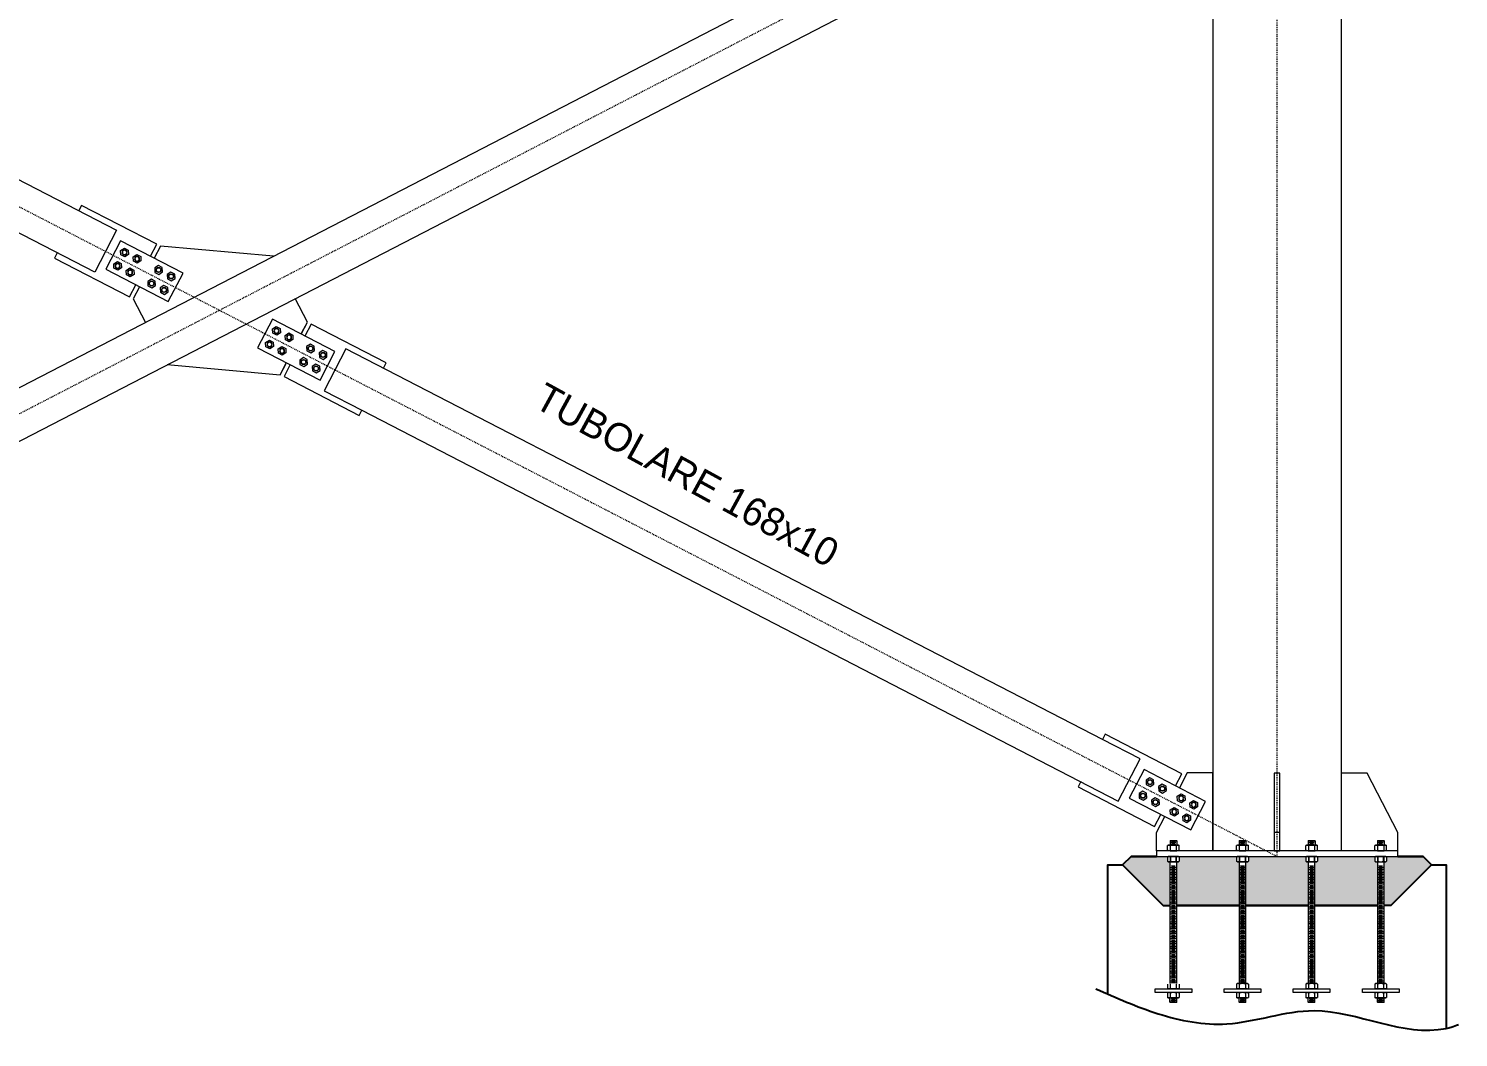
# Model space of a CAD drawing. Header units: millimetres. Extents: x -6949 to 549764, y -83146 to 127128.
# Drawn here: x 281298 to 286372, y 112181 to 115761 of the extents above; entities that cross this region are included whole.
import ezdxf

# ---------------------------------------------------------------- set-up
doc = ezdxf.new("R2010")
doc.units = ezdxf.units.MM
doc.linetypes.add('Tratto', pattern=[6.35, 3.175, -3.175])
for name, color, linetype, lineweight in [('bulloni', 5, 'Continuous', 9), ('piastra', 6, 'Continuous', 18), ('S-BEAM', 5, 'Continuous', 18), ('S-COLS', 7, 'Continuous', 18), ('S-FSTN', 7, 'Continuous', 18), ('S20', 7, 'Continuous', 25), ('tratteggio', 253, 'Tratto', 15)]:
    doc.layers.add(name, color=color, linetype=linetype, lineweight=lineweight)
doc.layers.add('quote', color=7, linetype='Continuous', lineweight=5, true_color=0x383838)
doc.styles.get("Standard").update_dxf_attribs({"font": ''})
doc.styles.get('Standard').set_extended_font_data('Bahnschrift Light')

# ---------------------------------------------------------------- blocks, each defined once
blk = doc.blocks.new('*U1854')
at = {"layer": 'bulloni'}
blk.add_lwpolyline([(-15.6, 0), (-7.8, -13.5), (7.8, -13.5), (15.6, 0), (7.8, 13.5), (-7.8, 13.5)], close=True, dxfattribs=at)
for radius in [9, 7.88]:
    blk.add_circle((0, 0), radius, dxfattribs=at)
blk = doc.blocks.new('*U1855')
at = {"color": 0, "linetype": 'ByBlock', "lineweight": -2, "transparency": 16777216}
for p in [(0, 0), (50, 0), (0, -54), (50, -54)]:
    blk.add_blockref('*U1854', p, dxfattribs=at)
blk = doc.blocks.new('*U1856')
at = {"layer": 'bulloni'}
blk.add_lwpolyline([(-15.6, 0), (-7.8, -13.5), (7.8, -13.5), (15.6, 0), (7.8, 13.5), (-7.8, 13.5)], close=True, dxfattribs=at)
for radius in [9, 7.88]:
    blk.add_circle((0, 0), radius, dxfattribs=at)
blk = doc.blocks.new('*U1857')
at = {"color": 0, "linetype": 'ByBlock', "lineweight": -2, "transparency": 16777216}
for p in [(0, 0), (50, 0), (0, -54), (50, -54)]:
    blk.add_blockref('*U1856', p, dxfattribs=at)
blk = doc.blocks.new('*U1864')
at = {"layer": 'bulloni'}
blk.add_lwpolyline([(-15.6, 0), (-7.8, -13.5), (7.8, -13.5), (15.6, 0), (7.8, 13.5), (-7.8, 13.5)], close=True, dxfattribs=at)
for radius in [9, 7.88]:
    blk.add_circle((0, 0), radius, dxfattribs=at)
blk = doc.blocks.new('*U1865')
at = {"color": 0, "linetype": 'ByBlock', "lineweight": -2, "transparency": 16777216}
for p in [(0, 0), (50, 0), (0, -54), (50, -54)]:
    blk.add_blockref('*U1864', p, dxfattribs=at)
blk = doc.blocks.new('*U1862')
at = {"layer": 'bulloni'}
blk.add_lwpolyline([(-15.6, 0), (-7.8, -13.5), (7.8, -13.5), (15.6, 0), (7.8, 13.5), (-7.8, 13.5)], close=True, dxfattribs=at)
for radius in [9, 7.88]:
    blk.add_circle((0, 0), radius, dxfattribs=at)
blk = doc.blocks.new('*U1863')
at = {"color": 0, "linetype": 'ByBlock', "lineweight": -2, "transparency": 16777216}
for p in [(0, 0), (50, 0), (0, -54), (50, -54)]:
    blk.add_blockref('*U1862', p, dxfattribs=at)
blk = doc.blocks.new('*U1866')
at = {"layer": 'bulloni'}
blk.add_lwpolyline([(-15.6, 0), (-7.8, -13.5), (7.8, -13.5), (15.6, 0), (7.8, 13.5), (-7.8, 13.5)], close=True, dxfattribs=at)
for radius in [9, 7.88]:
    blk.add_circle((0, 0), radius, dxfattribs=at)
blk = doc.blocks.new('*U1867')
at = {"color": 0, "linetype": 'ByBlock', "lineweight": -2, "transparency": 16777216}
for p in [(0, 0), (50, 0), (0, -54), (50, -54)]:
    blk.add_blockref('*U1866', p, dxfattribs=at)
blk = doc.blocks.new('*U1868')
at = {"layer": 'bulloni'}
blk.add_lwpolyline([(-15.6, 0), (-7.8, -13.5), (7.8, -13.5), (15.6, 0), (7.8, 13.5), (-7.8, 13.5)], close=True, dxfattribs=at)
for radius in [9, 7.88]:
    blk.add_circle((0, 0), radius, dxfattribs=at)
blk = doc.blocks.new('*U1869')
at = {"color": 0, "linetype": 'ByBlock', "lineweight": -2, "transparency": 16777216}
for p in [(0, 0), (50, 0), (0, -54), (50, -54)]:
    blk.add_blockref('*U1868', p, dxfattribs=at)
blk = doc.blocks.new('*U2079')
at = {"layer": 'bulloni'}
for p, q in [((-8.7, -0.3), (8.7, 0.7)), ((-6.7, 6.9), (6.7, 6.2)), ((-6.7, 3.2), (6.7, 3.9)), ((-8.7, -6.9), (8.7, -6)), ((-6.7, -3.5), (6.7, -2.8))]:
    blk.add_line(p, q, dxfattribs=at)
blk = doc.blocks.new('*U2080')
at = {"color": 0, "linetype": 'ByBlock', "lineweight": -2, "transparency": 16777216}
for p in [(0, 402.5), (0, 385), (0, 367.5), (0, 350), (0, 332.5), (0, 315), (0, 297.5), (0, 280), (0, 262.5), (0, 245), (0, 227.5), (0, 210), (0, 192.5), (0, 175), (0, 157.5), (0, 140), (0, 122.5), (0, 105), (0, 87.5), (0, 70), (0, 52.5), (0, 35), (0, 17.5), (0, 0)]:
    blk.add_blockref('*U2079', p, dxfattribs=at)
blk = doc.blocks.new('*U2083')
at = {"layer": 'bulloni'}
for p, q in [((-8.7, -0.3), (8.7, 0.7)), ((-6.7, 6.9), (6.7, 6.2)), ((-6.7, 3.2), (6.7, 3.9)), ((-8.7, -6.9), (8.7, -6)), ((-6.7, -3.5), (6.7, -2.8))]:
    blk.add_line(p, q, dxfattribs=at)
blk = doc.blocks.new('*U2084')
at = {"color": 0, "linetype": 'ByBlock', "lineweight": -2, "transparency": 16777216}
for p in [(0, 402.5), (0, 385), (0, 367.5), (0, 350), (0, 332.5), (0, 315), (0, 297.5), (0, 280), (0, 262.5), (0, 245), (0, 227.5), (0, 210), (0, 192.5), (0, 175), (0, 157.5), (0, 140), (0, 122.5), (0, 105), (0, 87.5), (0, 70), (0, 52.5), (0, 35), (0, 17.5), (0, 0)]:
    blk.add_blockref('*U2083', p, dxfattribs=at)
blk = doc.blocks.new('*U2085')
at = {"layer": 'bulloni'}
for p, q in [((-8.7, -0.3), (8.7, 0.7)), ((-6.7, 6.9), (6.7, 6.2)), ((-6.7, 3.2), (6.7, 3.9)), ((-8.7, -6.9), (8.7, -6)), ((-6.7, -3.5), (6.7, -2.8))]:
    blk.add_line(p, q, dxfattribs=at)
blk = doc.blocks.new('*U2086')
at = {"color": 0, "linetype": 'ByBlock', "lineweight": -2, "transparency": 16777216}
for p in [(0, 402.5), (0, 385), (0, 367.5), (0, 350), (0, 332.5), (0, 315), (0, 297.5), (0, 280), (0, 262.5), (0, 245), (0, 227.5), (0, 210), (0, 192.5), (0, 175), (0, 157.5), (0, 140), (0, 122.5), (0, 105), (0, 87.5), (0, 70), (0, 52.5), (0, 35), (0, 17.5), (0, 0)]:
    blk.add_blockref('*U2085', p, dxfattribs=at)
blk = doc.blocks.new('*U2081')
at = {"layer": 'bulloni'}
for p, q in [((-8.7, -0.3), (8.7, 0.7)), ((-6.7, 6.9), (6.7, 6.2)), ((-6.7, 3.2), (6.7, 3.9)), ((-8.7, -6.9), (8.7, -6)), ((-6.7, -3.5), (6.7, -2.8))]:
    blk.add_line(p, q, dxfattribs=at)
blk = doc.blocks.new('*U2082')
at = {"color": 0, "linetype": 'ByBlock', "lineweight": -2, "transparency": 16777216}
for p in [(0, 402.5), (0, 385), (0, 367.5), (0, 350), (0, 332.5), (0, 315), (0, 297.5), (0, 280), (0, 262.5), (0, 245), (0, 227.5), (0, 210), (0, 192.5), (0, 175), (0, 157.5), (0, 140), (0, 122.5), (0, 105), (0, 87.5), (0, 70), (0, 52.5), (0, 35), (0, 17.5), (0, 0)]:
    blk.add_blockref('*U2081', p, dxfattribs=at)

msp = doc.modelspace()

# ---------------------------------------------------------------- hatches: boundary and pattern name
at = {"lineweight": 9, "true_color": 0x939598}
h = msp.add_hatch(dxfattribs=at)
h.set_pattern_fill('AR-SAND', color=252, scale=0.3, angle=48)
h.set_pattern_definition([(85.5, (268799.314, 167410.043), (-11.2323364, 9.4677248), [0, -11.5824, 0, -12.954, 0, -12.3825]), (55.5, (268799.314, 167410.043), (-6.957452, 24.4113155), [0, -6.2484, 0, -10.4394, 0, -4.0005]), (15.5, (268793.043, 167403.078), (15.846275, 17.6635065), [0, -3.81, 0, -13.716, 0, -17.907]), (5.5, (268793.043, 167403.078), (10.3575066, 21.498056), [0, -1.905, 0, -8.9916, 0, -10.287])])
h.paths.add_polyline_path([(285728.4, 112823.3), (285648.4, 112823.3), (285648.4, 112673.3), (285728.4, 112673.3)], flags=17)
h.paths.add_polyline_path([(285808.4, 112823.3), (285728.4, 112823.3), (285728.4, 112673.3), (285808.4, 112673.3)], flags=17)
h.paths.add_polyline_path([(285728.4, 112673.3), (285648.4, 112673.3), (285648.4, 112823.3), (285628.2, 112823.3), (285628.2, 112649.3), (285728.4, 112649.3)])
h.paths.add_polyline_path([(285828.4, 112823.3), (285808.4, 112823.3), (285808.4, 112673.3), (285728.4, 112673.3), (285728.4, 112649.3), (285828.4, 112649.3)])
edge = h.paths.add_edge_path()
edge.add_line((285839, 112804.3), (285832.8, 112804.3))
edge.add_line((285832.8, 112804.3), (285830.8, 112805.6))
edge.add_arc((285835.4, 112813.2), 8.9, 234.2621, 238.4658, ccw=False)
edge.add_line((285830.2, 112806), (285830.2, 112821.7))
edge.add_arc((285835.4, 112814.4), 8.9, 121.5342, 125.7379, ccw=False)
edge.add_line((285830.8, 112822), (285832.8, 112823.3))
edge.add_line((285832.8, 112823.3), (285828.4, 112823.3))
edge.add_line((285828.4, 112823.3), (285828.4, 112649.3))
edge.add_line((285828.4, 112649.3), (285839, 112649.3))
edge.add_line((285839, 112649.3), (285839, 112804.3))
edge = h.paths.add_edge_path()
edge.add_line((285888, 112823.3), (285869.3, 112823.3))
edge.add_line((285869.3, 112823.3), (285871.3, 112822))
edge.add_arc((285866.6, 112814.4), 8.9, 54.2621, 58.4658, ccw=False)
edge.add_line((285871.8, 112821.7), (285871.8, 112806))
edge.add_arc((285866.6, 112813.2), 8.9, 301.5342, 305.7379, ccw=False)
edge.add_line((285871.3, 112805.6), (285869.3, 112804.3))
edge.add_line((285869.3, 112804.3), (285863, 112804.3))
edge.add_line((285863, 112804.3), (285863, 112649.3))
edge.add_line((285863, 112649.3), (285888, 112649.3))
edge.add_line((285888, 112649.3), (285888, 112823.3))
edge = h.paths.add_edge_path()
edge.add_line((285902.9, 112649.3), (286006.7, 112649.3))
edge.add_line((286006.7, 112649.3), (286033.5, 112649.3))
edge.add_line((286033.5, 112649.3), (286060.3, 112649.3))
edge.add_line((286060.3, 112649.3), (286084.3, 112649.3))
edge.add_line((286084.3, 112649.3), (286084.3, 112804.3))
edge.add_line((286084.3, 112804.3), (286078.1, 112804.3))
edge.add_line((286078.1, 112804.3), (286076.1, 112805.6))
edge.add_arc((286080.7, 112813.2), 8.9, 234.2621, 238.4658, ccw=False)
edge.add_line((286075.5, 112806), (286075.5, 112821.7))
edge.add_arc((286080.7, 112814.4), 8.9, 121.5342, 125.7379, ccw=False)
edge.add_line((286076.1, 112822), (286078.1, 112823.3))
edge.add_line((286078.1, 112823.3), (285888, 112823.3))
edge.add_line((285888, 112823.3), (285888, 112649.3))
edge.add_line((285888, 112649.3), (285902.9, 112649.3))
edge = h.paths.add_edge_path()
edge.add_line((286204.7, 112721.3), (286276.4, 112793.3))
edge.add_line((286276.4, 112793.3), (286246.4, 112823.3))
edge.add_line((286246.4, 112823.3), (286114.6, 112823.3))
edge.add_line((286114.6, 112823.3), (286116.6, 112822))
edge.add_arc((286111.9, 112814.4), 8.9, 54.2621, 58.4658, ccw=False)
edge.add_line((286117.1, 112821.7), (286117.1, 112806))
edge.add_arc((286111.9, 112813.2), 8.9, 301.5342, 305.7379, ccw=False)
edge.add_line((286116.6, 112805.6), (286114.6, 112804.3))
edge.add_line((286114.6, 112804.3), (286108.3, 112804.3))
edge.add_line((286108.3, 112804.3), (286108.3, 112648.6))
edge.add_line((286108.3, 112648.6), (286132.3, 112648.6))
edge.add_line((286132.3, 112648.6), (286204.7, 112721.3))
edge = h.paths.add_edge_path()
edge.add_line((285593.7, 112804.3), (285587.5, 112804.3))
edge.add_line((285587.5, 112804.3), (285585.5, 112805.6))
edge.add_arc((285590.1, 112813.2), 8.9, 234.2621, 238.4658, ccw=False)
edge.add_line((285584.9, 112806), (285584.9, 112821.7))
edge.add_arc((285590.1, 112814.4), 8.9, 121.5342, 125.7379, ccw=False)
edge.add_line((285585.5, 112822), (285587.5, 112823.3))
edge.add_line((285587.5, 112823.3), (285566.3, 112823.3))
edge.add_line((285566.3, 112823.3), (285566.3, 112649.3))
edge.add_line((285566.3, 112649.3), (285593.7, 112649.3))
edge.add_line((285593.7, 112649.3), (285593.7, 112804.3))
edge = h.paths.add_edge_path()
edge.add_line((285628.2, 112823.3), (285624, 112823.3))
edge.add_line((285624, 112823.3), (285626, 112822))
edge.add_arc((285621.3, 112814.4), 8.9, 54.2621, 58.4658, ccw=False)
edge.add_line((285626.5, 112821.7), (285626.5, 112806))
edge.add_arc((285621.3, 112813.2), 8.9, 301.5342, 305.7379, ccw=False)
edge.add_line((285626, 112805.6), (285624, 112804.3))
edge.add_line((285624, 112804.3), (285617.7, 112804.3))
edge.add_line((285617.7, 112804.3), (285617.7, 112649.3))
edge.add_line((285617.7, 112649.3), (285628.2, 112649.3))
edge.add_line((285628.2, 112649.3), (285628.2, 112823.3))
edge = h.paths.add_edge_path()
edge.add_line((285396.4, 112649.3), (285450.2, 112649.3))
edge.add_line((285450.2, 112649.3), (285473.4, 112649.3))
edge.add_line((285473.4, 112649.3), (285550.4, 112649.3))
edge.add_line((285550.4, 112649.3), (285566.3, 112649.3))
edge.add_line((285566.3, 112649.3), (285566.3, 112823.3))
edge.add_line((285566.3, 112823.3), (285378.7, 112823.3))
edge.add_line((285378.7, 112823.3), (285380.7, 112822))
edge.add_arc((285376, 112814.4), 8.9, 54.2621, 58.4658, ccw=False)
edge.add_line((285381.2, 112821.7), (285381.2, 112806))
edge.add_arc((285376, 112813.2), 8.9, 301.5342, 305.7379, ccw=False)
edge.add_line((285380.7, 112805.6), (285378.7, 112804.3))
edge.add_line((285378.7, 112804.3), (285372.4, 112804.3))
edge.add_line((285372.4, 112804.3), (285372.4, 112649.3))
edge.add_line((285372.4, 112649.3), (285396.4, 112649.3))
edge = h.paths.add_edge_path()
edge.add_line((285348.4, 112804.3), (285342.2, 112804.3))
edge.add_line((285342.2, 112804.3), (285340.2, 112805.6))
edge.add_arc((285344.8, 112813.2), 8.9, 234.2621, 238.4658, ccw=False)
edge.add_line((285339.6, 112806), (285339.6, 112821.7))
edge.add_arc((285344.8, 112814.4), 8.9, 121.5342, 125.7379, ccw=False)
edge.add_line((285340.2, 112822), (285342.2, 112823.3))
edge.add_line((285342.2, 112823.3), (285210.4, 112823.3))
edge.add_line((285210.4, 112823.3), (285180.4, 112793.3))
edge.add_line((285180.4, 112793.3), (285215.5, 112758.1))
edge.add_line((285215.5, 112758.1), (285324.4, 112648.6))
edge.add_line((285324.4, 112648.6), (285348.4, 112648.6))
edge.add_line((285348.4, 112648.6), (285348.4, 112804.3))

# ---------------------------------------------------------------- linework, layer by layer
for points in [[(285128.4, 112334.8), (285128.4, 112793.3), (285180.4, 112793.3)], [(286276.4, 112793.3), (286328.4, 112793.3), (286328.4, 112213.1)]]:
    msp.add_lwpolyline(points)
msp.add_open_spline([(285085.8, 112353.8), (285157.9, 112321.5), (285305.1, 112255.6), (285573.7, 112203.5), (285910.8, 112337.9), (286180.7, 112177.3), (286349.3, 112217.9), (286363.5, 112223.3), (286371.9, 112226.5)], degree=3, knots=[0, 0, 0, 0, 237.443309, 484.503629, 797.277254, 1270.197134, 1288.688465, 1315.780769, 1315.780769, 1315.780769, 1315.780769])
at = {"layer": 'bulloni'}
for p, q in [((285342.2, 112863.3), (285339.7, 112861.7)), ((285339.7, 112846), (285339.7, 112861.7)), ((285342.2, 112863.3), (285378.7, 112863.3)), ((285348.5, 112878.7), (285349.8, 112880)), ((285348.5, 112878.7), (285348.5, 112863.3)), ((285348.5, 112878.7), (285372.5, 112878.7)), ((285349.8, 112880), (285371.1, 112880)), ((285350.1, 112846), (285350.1, 112861.7)), ((285369.1, 112872.6), (285351.8, 112871.6)), ((285369.1, 112865.9), (285351.8, 112864.9)), ((285367.1, 112875.8), (285353.8, 112875)), ((285367.1, 112869.1), (285353.8, 112868.4)), ((285370.9, 112861.7), (285370.9, 112846)), ((285371.1, 112880), (285372.5, 112878.7)), ((285372.5, 112878.7), (285372.5, 112863.3)), ((285378.7, 112863.3), (285381.2, 112861.7)), ((285381.2, 112846), (285381.2, 112861.7)), ((285587.5, 112863.3), (285585, 112861.7)), ((285585, 112846), (285585, 112861.7)), ((285587.5, 112863.3), (285624, 112863.3)), ((285593.8, 112878.7), (285595.1, 112880)), ((285593.8, 112878.7), (285593.8, 112863.3)), ((285593.8, 112878.7), (285617.8, 112878.7)), ((285595.1, 112880), (285616.4, 112880)), ((285595.4, 112846), (285595.4, 112861.7)), ((285614.4, 112872.6), (285597.1, 112871.6)), ((285614.4, 112865.9), (285597.1, 112864.9)), ((285612.4, 112875.8), (285599.1, 112875)), ((285612.4, 112869.1), (285599.1, 112868.4)), ((285616.2, 112861.7), (285616.2, 112846)), ((285616.4, 112880), (285617.8, 112878.7)), ((285617.8, 112878.7), (285617.8, 112863.3)), ((285624, 112863.3), (285626.5, 112861.7)), ((285626.5, 112846), (285626.5, 112861.7)), ((285832.8, 112863.3), (285830.3, 112861.7)), ((285830.3, 112846), (285830.3, 112861.7)), ((285832.8, 112863.3), (285869.3, 112863.3)), ((285839.1, 112878.7), (285840.4, 112880)), ((285839.1, 112878.7), (285839.1, 112863.3)), ((285839.1, 112878.7), (285863.1, 112878.7)), ((285840.4, 112880), (285861.7, 112880)), ((285840.7, 112846), (285840.7, 112861.7)), ((285859.7, 112872.6), (285842.4, 112871.6)), ((285859.7, 112865.9), (285842.4, 112864.9)), ((285857.7, 112875.8), (285844.4, 112875)), ((285857.7, 112869.1), (285844.4, 112868.4)), ((285861.5, 112861.7), (285861.5, 112846)), ((285861.7, 112880), (285863.1, 112878.7)), ((285863.1, 112878.7), (285863.1, 112863.3)), ((285869.3, 112863.3), (285871.8, 112861.7)), ((285871.8, 112846), (285871.8, 112861.7)), ((286078.1, 112863.3), (286075.6, 112861.7)), ((286075.6, 112846), (286075.6, 112861.7)), ((286078.1, 112863.3), (286114.6, 112863.3)), ((286084.4, 112878.7), (286085.7, 112880)), ((286084.4, 112878.7), (286084.4, 112863.3)), ((286084.4, 112878.7), (286108.4, 112878.7)), ((286085.7, 112880), (286107, 112880)), ((286086, 112846), (286086, 112861.7)), ((286105, 112872.6), (286087.7, 112871.6)), ((286105, 112865.9), (286087.7, 112864.9)), ((286103, 112875.8), (286089.7, 112875)), ((286103, 112869.1), (286089.7, 112868.4)), ((286106.8, 112861.7), (286106.8, 112846)), ((286107, 112880), (286108.4, 112878.7)), ((286108.4, 112878.7), (286108.4, 112863.3)), ((286114.6, 112863.3), (286117.1, 112861.7)), ((286117.1, 112846), (286117.1, 112861.7)), ((285342.2, 112823.3), (285339.6, 112821.7)), ((285339.6, 112821.7), (285339.6, 112806)), ((285342.2, 112804.3), (285339.6, 112806)), ((285342.2, 112844.3), (285339.7, 112846)), ((285342.2, 112823.3), (285339.7, 112821.7)), ((285339.7, 112821.7), (285339.7, 112806)), ((285342.2, 112804.3), (285339.7, 112806)), ((285342.2, 112844.3), (285378.7, 112844.3)), ((285378.7, 112823.3), (285342.2, 112823.3)), ((285342.2, 112823.3), (285378.7, 112823.3)), ((285378.7, 112804.3), (285342.2, 112804.3)), ((285342.2, 112804.3), (285378.7, 112804.3)), ((285348.4, 112804.3), (285348.4, 112372)), ((285348.5, 112843.3), (285372.5, 112843.3)), ((285350, 112821.7), (285350, 112806)), ((285350.1, 112806), (285350.1, 112821.7)), ((285370.8, 112806), (285370.8, 112821.7)), ((285370.9, 112821.7), (285370.9, 112806)), ((285372.4, 112372), (285372.4, 112804.3)), ((285378.7, 112844.3), (285381.2, 112846)), ((285378.7, 112823.3), (285381.2, 112821.7)), ((285378.7, 112823.3), (285381.2, 112821.7)), ((285378.7, 112804.3), (285381.2, 112806)), ((285378.7, 112804.3), (285381.2, 112806)), ((285381.2, 112821.7), (285381.2, 112806)), ((285381.2, 112821.7), (285381.2, 112806)), ((285587.5, 112823.3), (285584.9, 112821.7)), ((285584.9, 112821.7), (285584.9, 112806)), ((285587.5, 112804.3), (285584.9, 112806)), ((285587.5, 112844.3), (285585, 112846)), ((285587.5, 112823.3), (285585, 112821.7)), ((285585, 112821.7), (285585, 112806)), ((285587.5, 112804.3), (285585, 112806)), ((285587.5, 112844.3), (285624, 112844.3)), ((285624, 112823.3), (285587.5, 112823.3)), ((285587.5, 112823.3), (285624, 112823.3)), ((285624, 112804.3), (285587.5, 112804.3)), ((285587.5, 112804.3), (285624, 112804.3)), ((285593.7, 112804.3), (285593.7, 112372)), ((285593.8, 112843.3), (285617.8, 112843.3)), ((285595.3, 112821.7), (285595.3, 112806)), ((285595.4, 112806), (285595.4, 112821.7)), ((285616.1, 112806), (285616.1, 112821.7)), ((285616.2, 112821.7), (285616.2, 112806)), ((285617.7, 112372), (285617.7, 112804.3)), ((285624, 112844.3), (285626.5, 112846)), ((285624, 112823.3), (285626.5, 112821.7)), ((285624, 112823.3), (285626.5, 112821.7)), ((285624, 112804.3), (285626.5, 112806)), ((285624, 112804.3), (285626.5, 112806)), ((285626.5, 112821.7), (285626.5, 112806)), ((285626.5, 112821.7), (285626.5, 112806)), ((285832.8, 112823.3), (285830.2, 112821.7)), ((285830.2, 112821.7), (285830.2, 112806)), ((285832.8, 112804.3), (285830.2, 112806)), ((285832.8, 112844.3), (285830.3, 112846)), ((285832.8, 112823.3), (285830.3, 112821.7)), ((285830.3, 112821.7), (285830.3, 112806)), ((285832.8, 112804.3), (285830.3, 112806)), ((285832.8, 112844.3), (285869.3, 112844.3)), ((285869.3, 112823.3), (285832.8, 112823.3)), ((285832.8, 112823.3), (285869.3, 112823.3)), ((285869.3, 112804.3), (285832.8, 112804.3)), ((285832.8, 112804.3), (285869.3, 112804.3)), ((285839, 112804.3), (285839, 112372)), ((285839.1, 112843.3), (285863.1, 112843.3)), ((285840.6, 112821.7), (285840.6, 112806)), ((285840.7, 112806), (285840.7, 112821.7)), ((285861.4, 112806), (285861.4, 112821.7)), ((285861.5, 112821.7), (285861.5, 112806)), ((285863, 112372), (285863, 112804.3)), ((285869.3, 112844.3), (285871.8, 112846)), ((285869.3, 112823.3), (285871.8, 112821.7)), ((285869.3, 112823.3), (285871.8, 112821.7)), ((285869.3, 112804.3), (285871.8, 112806)), ((285869.3, 112804.3), (285871.8, 112806)), ((285871.8, 112821.7), (285871.8, 112806)), ((285871.8, 112821.7), (285871.8, 112806)), ((286078.1, 112823.3), (286075.5, 112821.7)), ((286075.5, 112821.7), (286075.5, 112806)), ((286078.1, 112804.3), (286075.5, 112806)), ((286078.1, 112844.3), (286075.6, 112846)), ((286078.1, 112823.3), (286075.6, 112821.7)), ((286078.1, 112844.3), (286114.6, 112844.3)), ((286114.6, 112823.3), (286078.1, 112823.3)), ((286078.1, 112823.3), (286114.6, 112823.3)), ((286078.1, 112804.3), (286114.6, 112804.3)), ((286084.3, 112804.3), (286084.3, 112372)), ((286084.4, 112843.3), (286108.4, 112843.3)), ((286085.9, 112821.7), (286085.9, 112806)), ((286086, 112806), (286086, 112821.7)), ((286106.7, 112806), (286106.7, 112821.7)), ((286106.8, 112821.7), (286106.8, 112806)), ((286108.3, 112372), (286108.3, 112804.3)), ((286114.6, 112844.3), (286117.1, 112846)), ((286114.6, 112823.3), (286117.1, 112821.7)), ((286114.6, 112823.3), (286117.1, 112821.7)), ((286114.6, 112804.3), (286117.1, 112806)), ((286114.6, 112804.3), (286117.1, 112806)), ((286117.1, 112821.7), (286117.1, 112806)), ((286117.1, 112821.7), (286117.1, 112806)), ((285339.6, 112370.3), (285339.6, 112354.7)), ((285342.2, 112353), (285339.6, 112354.7)), ((285342.2, 112340), (285339.6, 112338.3)), ((285378.7, 112353), (285342.2, 112353)), ((285378.7, 112340), (285342.2, 112340)), ((285350, 112354.7), (285350, 112370.3)), ((285370.8, 112370.3), (285370.8, 112354.7)), ((285378.7, 112353), (285381.2, 112354.7)), ((285378.7, 112340), (285381.2, 112338.3)), ((285381.2, 112370.3), (285381.2, 112354.7)), ((285587.5, 112372), (285584.9, 112370.3)), ((285584.9, 112370.3), (285584.9, 112354.7)), ((285587.5, 112353), (285584.9, 112354.7)), ((285587.5, 112340), (285584.9, 112338.3)), ((285624, 112372), (285587.5, 112372)), ((285624, 112353), (285587.5, 112353)), ((285624, 112340), (285587.5, 112340)), ((285595.3, 112354.7), (285595.3, 112370.3)), ((285616.1, 112370.3), (285616.1, 112354.7)), ((285624, 112372), (285626.5, 112370.3)), ((285624, 112353), (285626.5, 112354.7)), ((285624, 112340), (285626.5, 112338.3)), ((285626.5, 112370.3), (285626.5, 112354.7)), ((285832.8, 112372), (285830.2, 112370.3)), ((285830.2, 112370.3), (285830.2, 112354.7)), ((285832.8, 112353), (285830.2, 112354.7)), ((285832.8, 112340), (285830.2, 112338.3)), ((285869.3, 112372), (285832.8, 112372)), ((285869.3, 112353), (285832.8, 112353)), ((285869.3, 112340), (285832.8, 112340)), ((285840.6, 112354.7), (285840.6, 112370.3)), ((285861.4, 112370.3), (285861.4, 112354.7)), ((285869.3, 112372), (285871.8, 112370.3)), ((285869.3, 112353), (285871.8, 112354.7)), ((285869.3, 112340), (285871.8, 112338.3)), ((285871.8, 112370.3), (285871.8, 112354.7)), ((286078.1, 112372), (286075.5, 112370.3)), ((286075.5, 112370.3), (286075.5, 112354.7)), ((286078.1, 112353), (286075.5, 112354.7)), ((286078.1, 112340), (286075.5, 112338.3)), ((286114.6, 112372), (286078.1, 112372)), ((286114.6, 112353), (286078.1, 112353)), ((286114.6, 112340), (286078.1, 112340)), ((286085.9, 112354.7), (286085.9, 112370.3)), ((286106.7, 112370.3), (286106.7, 112354.7)), ((286114.6, 112372), (286117.1, 112370.3)), ((286114.6, 112353), (286117.1, 112354.7)), ((286114.6, 112340), (286117.1, 112338.3)), ((286117.1, 112370.3), (286117.1, 112354.7)), ((285339.6, 112338.3), (285339.6, 112322.7)), ((285342.2, 112321), (285339.6, 112322.7)), ((285378.7, 112321), (285342.2, 112321)), ((285348.4, 112305.7), (285348.4, 112321)), ((285349.8, 112304.3), (285348.4, 112305.7)), ((285372.4, 112305.7), (285348.4, 112305.7)), ((285371.1, 112304.3), (285349.8, 112304.3)), ((285350, 112322.7), (285350, 112338.3)), ((285351.8, 112318.4), (285369.1, 112319.4)), ((285351.8, 112311.8), (285369.1, 112312.7)), ((285353.8, 112315.2), (285367.1, 112316)), ((285353.8, 112308.5), (285367.1, 112309.3)), ((285370.8, 112338.3), (285370.8, 112322.7)), ((285372.4, 112305.7), (285371.1, 112304.3)), ((285372.4, 112305.7), (285372.4, 112321)), ((285378.7, 112321), (285381.2, 112322.7)), ((285381.2, 112338.3), (285381.2, 112322.7)), ((285584.9, 112338.3), (285584.9, 112322.7)), ((285587.5, 112321), (285584.9, 112322.7)), ((285624, 112321), (285587.5, 112321)), ((285593.7, 112305.7), (285593.7, 112321)), ((285595.1, 112304.3), (285593.7, 112305.7)), ((285617.7, 112305.7), (285593.7, 112305.7)), ((285616.4, 112304.3), (285595.1, 112304.3)), ((285595.3, 112322.7), (285595.3, 112338.3)), ((285597.1, 112318.4), (285614.4, 112319.4)), ((285597.1, 112311.8), (285614.4, 112312.7)), ((285599.1, 112315.2), (285612.4, 112316)), ((285599.1, 112308.5), (285612.4, 112309.3)), ((285616.1, 112338.3), (285616.1, 112322.7)), ((285617.7, 112305.7), (285616.4, 112304.3)), ((285617.7, 112305.7), (285617.7, 112321)), ((285624, 112321), (285626.5, 112322.7)), ((285626.5, 112338.3), (285626.5, 112322.7)), ((285830.2, 112338.3), (285830.2, 112322.7)), ((285832.8, 112321), (285830.2, 112322.7)), ((285869.3, 112321), (285832.8, 112321)), ((285839, 112305.7), (285839, 112321)), ((285840.4, 112304.3), (285839, 112305.7)), ((285863, 112305.7), (285839, 112305.7)), ((285861.7, 112304.3), (285840.4, 112304.3)), ((285840.6, 112322.7), (285840.6, 112338.3)), ((285842.4, 112318.4), (285859.7, 112319.4)), ((285842.4, 112311.8), (285859.7, 112312.7)), ((285844.4, 112315.2), (285857.7, 112316)), ((285844.4, 112308.5), (285857.7, 112309.3)), ((285861.4, 112338.3), (285861.4, 112322.7)), ((285863, 112305.7), (285861.7, 112304.3)), ((285863, 112305.7), (285863, 112321)), ((285869.3, 112321), (285871.8, 112322.7)), ((285871.8, 112338.3), (285871.8, 112322.7)), ((286075.5, 112338.3), (286075.5, 112322.7)), ((286078.1, 112321), (286075.5, 112322.7)), ((286114.6, 112321), (286078.1, 112321)), ((286084.3, 112305.7), (286084.3, 112321)), ((286085.7, 112304.3), (286084.3, 112305.7)), ((286108.3, 112305.7), (286084.3, 112305.7)), ((286107, 112304.3), (286085.7, 112304.3)), ((286085.9, 112322.7), (286085.9, 112338.3)), ((286087.7, 112318.4), (286105, 112319.4)), ((286087.7, 112311.8), (286105, 112312.7)), ((286089.7, 112315.2), (286103, 112316)), ((286089.7, 112308.5), (286103, 112309.3)), ((286106.7, 112338.3), (286106.7, 112322.7)), ((286108.3, 112305.7), (286107, 112304.3)), ((286108.3, 112305.7), (286108.3, 112321)), ((286114.6, 112321), (286117.1, 112322.7)), ((286117.1, 112338.3), (286117.1, 112322.7))]:
    msp.add_line(p, q, dxfattribs=at)
for centre, radius, start, end in [((285344.9, 112854.4), 8.9, 54.2621, 125.7379), ((285360.5, 112830.3), 33.1, 71.6858, 108.3142), ((285376, 112854.4), 8.9, 54.2621, 125.7379), ((285590.2, 112854.4), 8.9, 54.2621, 125.7379), ((285605.8, 112830.3), 33.1, 71.6858, 108.3142), ((285621.3, 112854.4), 8.9, 54.2621, 125.7379), ((285835.5, 112854.4), 8.9, 54.2621, 125.7379), ((285851.1, 112830.3), 33.1, 71.6858, 108.3142), ((285866.6, 112854.4), 8.9, 54.2621, 125.7379), ((286080.8, 112854.4), 8.9, 54.2621, 125.7379), ((286096.4, 112830.3), 33.1, 71.6858, 108.3142), ((286111.9, 112854.4), 8.9, 54.2621, 125.7379), ((285344.8, 112814.4), 8.9, 54.2621, 125.7379), ((285344.8, 112813.2), 8.9, 234.2621, 305.7379), ((285344.9, 112853.2), 8.9, 234.2621, 305.7379), ((285344.9, 112814.4), 8.9, 54.2621, 125.7379), ((285344.9, 112813.2), 8.9, 234.2621, 305.7379), ((285360.4, 112790.3), 33.1, 71.6858, 108.3142), ((285360.4, 112837.4), 33.1, 251.6858, 288.3142), ((285360.5, 112877.4), 33.1, 251.6858, 288.3142), ((285360.5, 112790.3), 33.1, 71.6858, 108.3142), ((285360.5, 112837.4), 33.1, 251.6858, 288.3142), ((285376, 112814.4), 8.9, 54.2621, 125.7379), ((285376, 112813.2), 8.9, 234.2621, 305.7379), ((285376, 112853.2), 8.9, 234.2621, 305.7379), ((285376, 112814.4), 8.9, 54.2621, 125.7379), ((285376, 112813.2), 8.9, 234.2621, 305.7379), ((285590.1, 112814.4), 8.9, 54.2621, 125.7379), ((285590.1, 112813.2), 8.9, 234.2621, 305.7379), ((285590.2, 112853.2), 8.9, 234.2621, 305.7379), ((285590.2, 112814.4), 8.9, 54.2621, 125.7379), ((285590.2, 112813.2), 8.9, 234.2621, 305.7379), ((285605.7, 112790.3), 33.1, 71.6858, 108.3142), ((285605.7, 112837.4), 33.1, 251.6858, 288.3142), ((285605.8, 112877.4), 33.1, 251.6858, 288.3142), ((285605.8, 112790.3), 33.1, 71.6858, 108.3142), ((285605.8, 112837.4), 33.1, 251.6858, 288.3142), ((285621.3, 112814.4), 8.9, 54.2621, 125.7379), ((285621.3, 112813.2), 8.9, 234.2621, 305.7379), ((285621.3, 112853.2), 8.9, 234.2621, 305.7379), ((285621.3, 112814.4), 8.9, 54.2621, 125.7379), ((285621.3, 112813.2), 8.9, 234.2621, 305.7379), ((285835.4, 112814.4), 8.9, 54.2621, 125.7379), ((285835.4, 112813.2), 8.9, 234.2621, 305.7379), ((285835.5, 112853.2), 8.9, 234.2621, 305.7379), ((285835.5, 112814.4), 8.9, 54.2621, 125.7379), ((285835.5, 112813.2), 8.9, 234.2621, 305.7379), ((285851, 112790.3), 33.1, 71.6858, 108.3142), ((285851, 112837.4), 33.1, 251.6858, 288.3142), ((285851.1, 112877.4), 33.1, 251.6858, 288.3142), ((285851.1, 112790.3), 33.1, 71.6858, 108.3142), ((285851.1, 112837.4), 33.1, 251.6858, 288.3142), ((285866.6, 112814.4), 8.9, 54.2621, 125.7379), ((285866.6, 112813.2), 8.9, 234.2621, 305.7379), ((285866.6, 112853.2), 8.9, 234.2621, 305.7379), ((285866.6, 112814.4), 8.9, 54.2621, 125.7379), ((285866.6, 112813.2), 8.9, 234.2621, 305.7379), ((286080.7, 112814.4), 8.9, 54.2621, 125.7379), ((286080.7, 112813.2), 8.9, 234.2621, 305.7379), ((286080.8, 112853.2), 8.9, 234.2621, 305.7379), ((286080.8, 112814.4), 8.9, 54.2621, 125.7379), ((286096.3, 112790.3), 33.1, 71.6858, 108.3142), ((286096.3, 112837.4), 33.1, 251.6858, 288.3142), ((286096.4, 112877.4), 33.1, 251.6858, 288.3142), ((286096.4, 112790.3), 33.1, 71.6858, 108.3142), ((286096.4, 112837.4), 33.1, 251.6858, 288.3142), ((286111.9, 112814.4), 8.9, 54.2621, 125.7379), ((286111.9, 112813.2), 8.9, 234.2621, 305.7379), ((286111.9, 112853.2), 8.9, 234.2621, 305.7379), ((286111.9, 112814.4), 8.9, 54.2621, 125.7379), ((286111.9, 112813.2), 8.9, 234.2621, 305.7379), ((285344.8, 112361.9), 8.9, 234.2621, 305.7379), ((285344.8, 112331.1), 8.9, 54.2621, 125.7379), ((285360.4, 112386.1), 33.1, 251.6858, 288.3142), ((285360.4, 112306.9), 33.1, 71.6858, 108.3142), ((285376, 112361.9), 8.9, 234.2621, 305.7379), ((285376, 112331.1), 8.9, 54.2621, 125.7379), ((285590.1, 112363.1), 8.9, 54.2621, 125.7379), ((285590.1, 112361.9), 8.9, 234.2621, 305.7379), ((285590.1, 112331.1), 8.9, 54.2621, 125.7379), ((285605.7, 112338.9), 33.1, 71.6858, 108.3142), ((285605.7, 112386.1), 33.1, 251.6858, 288.3142), ((285605.7, 112306.9), 33.1, 71.6858, 108.3142), ((285621.3, 112363.1), 8.9, 54.2621, 125.7379), ((285621.3, 112361.9), 8.9, 234.2621, 305.7379), ((285621.3, 112331.1), 8.9, 54.2621, 125.7379), ((285835.4, 112363.1), 8.9, 54.2621, 125.7379), ((285835.4, 112361.9), 8.9, 234.2621, 305.7379), ((285835.4, 112331.1), 8.9, 54.2621, 125.7379), ((285851, 112338.9), 33.1, 71.6858, 108.3142), ((285851, 112386.1), 33.1, 251.6858, 288.3142), ((285851, 112306.9), 33.1, 71.6858, 108.3142), ((285866.6, 112363.1), 8.9, 54.2621, 125.7379), ((285866.6, 112361.9), 8.9, 234.2621, 305.7379), ((285866.6, 112331.1), 8.9, 54.2621, 125.7379), ((286080.7, 112363.1), 8.9, 54.2621, 125.7379), ((286080.7, 112361.9), 8.9, 234.2621, 305.7379), ((286080.7, 112331.1), 8.9, 54.2621, 125.7379), ((286096.3, 112338.9), 33.1, 71.6858, 108.3142), ((286096.3, 112386.1), 33.1, 251.6858, 288.3142), ((286096.3, 112306.9), 33.1, 71.6858, 108.3142), ((286111.9, 112363.1), 8.9, 54.2621, 125.7379), ((286111.9, 112361.9), 8.9, 234.2621, 305.7379), ((286111.9, 112331.1), 8.9, 54.2621, 125.7379), ((285344.8, 112329.9), 8.9, 234.2621, 305.7379), ((285360.4, 112354.1), 33.1, 251.6858, 288.3142), ((285376, 112329.9), 8.9, 234.2621, 305.7379), ((285590.1, 112329.9), 8.9, 234.2621, 305.7379), ((285605.7, 112354.1), 33.1, 251.6858, 288.3142), ((285621.3, 112329.9), 8.9, 234.2621, 305.7379), ((285835.4, 112329.9), 8.9, 234.2621, 305.7379), ((285851, 112354.1), 33.1, 251.6858, 288.3142), ((285866.6, 112329.9), 8.9, 234.2621, 305.7379), ((286080.7, 112329.9), 8.9, 234.2621, 305.7379), ((286096.3, 112354.1), 33.1, 251.6858, 288.3142), ((286111.9, 112329.9), 8.9, 234.2621, 305.7379)]:
    msp.add_arc(centre, radius, start, end, dxfattribs=at)
at = {"layer": 'piastra'}
for p, q in [((281485.9, 115133.4), (281476.4, 115114.9)), ((281752.5, 114995.7), (281485.9, 115133.4)), ((281730.4, 114953.1), (281752.5, 114995.7)), ((281765.8, 114988.8), (281743.8, 114946.2)), ((281399.1, 114965.4), (281389.5, 114946.9)), ((281389.5, 114946.9), (281656.1, 114809.2)), ((281656.1, 114809.2), (281678.1, 114851.8)), ((281691.4, 114844.9), (281669.4, 114802.3)), ((282265.3, 114676.7), (282287.3, 114719.4)), ((282268, 114682.1), (282287.3, 114719.4)), ((282300.7, 114712.5), (282278.6, 114669.8)), ((282567.2, 114574.8), (282300.7, 114712.5)), ((282190.9, 114532.8), (282213, 114575.5)), ((282557.6, 114556.3), (282567.2, 114574.8)), ((282190.9, 114532.8), (282210.2, 114570.1)), ((282226.3, 114568.6), (282204.3, 114525.9)), ((282204.3, 114525.9), (282470.8, 114388.2)), ((282470.8, 114388.2), (282480.4, 114406.7)), ((285118.4, 113256.6), (285108.9, 113238.1)), ((285390.3, 113116.2), (285118.4, 113256.6)), ((285368.2, 113073.5), (285390.3, 113116.2)), ((285409.1, 113120), (285409.1, 113120)), ((285031.6, 113088.6), (285022, 113070.1)), ((285022, 113070.1), (285293.9, 112929.6)), ((285293.9, 112929.6), (285315.9, 112972.3))]:
    msp.add_line(p, q, dxfattribs=at)
for points in [[(281845.9, 114893.4), (281623.8, 115008.2), (281571.5, 114906.9), (281793.6, 114792.1)], [(282385.2, 114614.8), (282163.1, 114729.5), (282110.8, 114628.2), (282332.9, 114513.5)], [(285422.5, 112917.2), (285474.9, 113018.5), (285256.3, 113131.4), (285204, 113030.1)], [(285738.4, 113118.8), (285718.4, 113118.8), (285718.4, 112843.3), (285738.4, 112843.3)]]:
    msp.add_lwpolyline(points, close=True, dxfattribs=at)
for points in [[(282166.7, 114952.9), (282166.7, 114952.9), (281765.8, 114988.8)], [(282166.7, 114952.9), (282166.7, 114952.9), (281765.8, 114988.8)], [(281669.4, 114802.3), (281712.8, 114718.3)], [(281669.4, 114802.3), (281712.8, 114718.3)], [(282287.3, 114719.4), (282244, 114803.3)], [(282287.3, 114719.4), (282244, 114803.3)], [(281790, 114568.8), (281790, 114568.8), (282190.9, 114532.8)], [(281790, 114568.8), (281790, 114568.8), (282190.9, 114532.8)], [(285499.9, 113120), (285409.1, 113120), (285381.6, 113066.7)], [(286156.4, 112843.3), (286156.4, 112908.3), (286047.6, 113118.8), (285956.9, 113118.8)], [(286156.4, 112843.3), (286156.4, 112908.3), (286047.6, 113118.8), (285956.9, 113118.8)], [(285300.3, 112843.3), (285300.3, 112908.3), (285329.7, 112965.1)], [(285738.4, 112908.3), (285718.4, 112908.3)], [(286156.4, 112843.3), (286156.4, 112843.3), (286156.4, 112843.3), (285300.3, 112843.3), (285300.3, 112823.3), (286156.4, 112823.3), (286156.4, 112823.3), (286156.4, 112843.3)], [(285300.4, 112823.3), (286156.4, 112823.3)], [(285295.4, 112353), (285425.4, 112353), (285425.4, 112340), (285295.4, 112340), (285295.4, 112353)], [(285540.7, 112353), (285670.7, 112353), (285670.7, 112340), (285540.7, 112340), (285540.7, 112353)], [(285786, 112353), (285916, 112353), (285916, 112340), (285786, 112340), (285786, 112353)], [(286031.3, 112353), (286161.3, 112353), (286161.3, 112340), (286031.3, 112340), (286031.3, 112353)]]:
    msp.add_lwpolyline(points, dxfattribs=at)
at = {"layer": 'S-BEAM'}
msp.add_lwpolyline([(278912, 116439.8), (281609.6, 115046.1), (281532.4, 114896.5), (278834.7, 116290.3)], close=True, dxfattribs=at)
for points in [[(278924.7, 113088.4), (285122, 116290.3), (285044.7, 116439.8), (278847.4, 113237.9)], [(282347.1, 114475.6), (282480.4, 114406.7), (285164.9, 113019.7), (285242.1, 113169.3), (285108.9, 113238.1), (282424.3, 114625.1), (282347.1, 114475.6), (282480.4, 114406.7)]]:
    msp.add_lwpolyline(points, dxfattribs=at)
msp.add_ellipse((282519, 114481.5), major_axis=(38.6, 74.8), ratio=0.000001, start_param=6.16394, end_param=6.402302, dxfattribs=at)
at = {"layer": 'S-COLS'}
for p, q in [((285499.9, 124823.3), (285499.9, 112843.3)), ((285956.9, 112843.3), (285956.9, 124823.3))]:
    msp.add_line(p, q, dxfattribs=at)
at = {"layer": 'S-FSTN'}
for p, q in [((285499.9, 112843.3), (285499.9, 113120)), ((285499.9, 113120), (285499.9, 113120)), ((285499.9, 113118.8), (285499.9, 112843.3)), ((285499.9, 112996.6), (285499.9, 112966.6)), ((285499.9, 112996.1), (285499.9, 112966.1))]:
    msp.add_line(p, q, dxfattribs=at)
at = {"layer": 'S20'}
for points in [[(285210.4, 112823.3), (285180.4, 112793.3), (285180.4, 112793.3), (285180.4, 112793.3), (285324.4, 112648.6), (285324.4, 112648.6), (285348.4, 112648.6)], [(286246.4, 112823.3), (286276.4, 112793.3), (286276.4, 112793.3), (286276.4, 112793.3), (286132.4, 112648.6), (286132.4, 112648.6), (286108.4, 112648.6)]]:
    msp.add_lwpolyline(points, dxfattribs=at)
for points in [[(285210.4, 112823.3), (285300.4, 112823.3)], [(286156.4, 112823.3), (286246.4, 112823.3)], [(285372.4, 112649.3), (285593.7, 112649.3)], [(285617.7, 112649.3), (285839, 112649.3)], [(285863, 112649.3), (286084.3, 112649.3)]]:
    msp.add_lwpolyline(points, close=True, dxfattribs=at)
at = {"layer": 'tratteggio'}
for points in [[(285728.4, 112823.3), (285728.4, 124698.3)], [(285723.3, 116699.4), (278228.4, 112823.3)], [(278228.4, 116696.7), (285728.4, 112823.3)]]:
    msp.add_lwpolyline(points, dxfattribs=at)

# ---------------------------------------------------------------- block references
at = {"xscale": -1}
for name, p, rotation in [('*U1865', (281613.7, 114918.8), 152.6761095661622), ('*U1867', (282153, 114640.2), 152.6761095661622), ('*U1855', (285432.7, 113006.5), 332.6761090725185)]:
    msp.add_blockref(name, p, dxfattribs=dict(at, rotation=rotation))
for name, p, rotation in [('*U1863', (281778.9, 114833.5), 152.6761085788687), ('*U1869', (282318.2, 114554.8), 152.6761085788687), ('*U1857', (285277.2, 113086.8), 332.6761090725158)]:
    msp.add_blockref(name, p, dxfattribs=dict(rotation=rotation))
for name, p in [('*U2080', (285360.4, 112381.6)), ('*U2084', (285605.7, 112381.6)), ('*U2086', (285851, 112381.6)), ('*U2082', (286096.3, 112381.6))]:
    msp.add_blockref(name, p)

# ---------------------------------------------------------------- texts
at = {"layer": 'quote', "insert": (283134.2, 114508.2), "char_height": 100, "attachment_point": 1, "rotation": 331.3132}
msp.add_mtext_dynamic_manual_height_columns('TUBOLARE 168x10', width=1464.343, gutter_width=1, heights=[0], dxfattribs=at)

doc.saveas('drawing.dxf')
